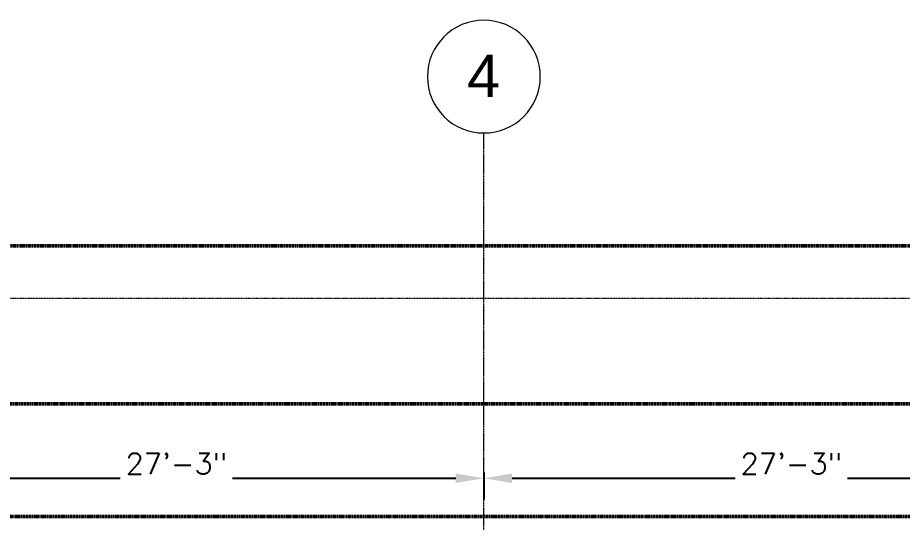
# Model space of a CAD drawing. Header units: inches. Extents: x -4294 to -464, y 9706 to 12390.
# Drawn here: x -2748.2 to -2277.8, y 12121.6 to 12390.1 of the extents above; entities that cross this region are included whole.
import ezdxf

# ---------------------------------------------------------------- set-up
doc = ezdxf.new("R2010")
doc.units = ezdxf.units.IN
doc.header["$MEASUREMENT"] = 0
for name, pattern in [('Aligning Line 1_8_', [0.25, 0.125, -0.125]), ('Double Dash 3_8_', [1, 0.375, -0.125, 0.125, -0.125, 0.125, -0.125]), ('Grid Line 1_2_', [0.875, 0.5, -0.125, 0.125, -0.125])]:
    doc.linetypes.add(name, pattern=pattern)
for name, color, linetype, lineweight in [('0-1', 7, 'Continuous', 5), ('0-4', 147, 'Aligning Line 1_8_', 9), ('0-5', 165, 'Continuous', 5), ('A-ANNO-DIMS', 211, 'Continuous', 9), ('C-PROP-LINE-1', 250, 'Double Dash 3_8_', 50), ('G-ANNO-SYMB-1', 147, 'Aligning Line 1_8_', 9), ('S-GRID-1', 1, 'Grid Line 1_2_', 9), ('S-GRID-IDEN', 1, 'Continuous', 9), ('S-GRID-IDEN-1', 147, 'Continuous', 9)]:
    doc.layers.add(name, color=color, linetype=linetype, lineweight=lineweight)
doc.styles.add('Arial', font='arial.ttf', dxfattribs={"height": 22.5})
doc.styles.add('Century Gothic', font='simplex.shx', dxfattribs={"height": 11.25})
doc.dimstyles.new('OD__1_8__Tol__', dxfattribs={"dimscale": 12, "dimtxt": 11.746893, "dimasz": 1.25, "dimexe": 0.9375, "dimexo": 0.625, "dimgap": 0.15625, "dimtad": 1, "dimdec": 3, "dimrnd": 0.125, "dimzin": 3, "dimdsep": 46, "dimlunit": 4, "dimtxsty": 'Century Gothic', "dimsah": 1, "dimcen": 0.09, "dimdle": 0.9375, "dimazin": 0, "dimtfac": 1, "dimtdec": 4, "dimtix": 1, "dimtmove": 0, "dimatfit": 3, "dimfxl": 1, "dimtvp": 1, "dimtfill": 1, "dimfrac": 2, "dimtolj": 1, "dimtzin": 0, "dimarcsym": 2})

# ---------------------------------------------------------------- blocks, each defined once
blk = doc.blocks.new('CTR - 1st Phase - Unit Layouts_rvt-1-FLOOR PLAN - BASEMENT')
at = {"layer": 'G-ANNO-SYMB-1'}
blk.add_line((-1813.52, 12240.75), (-4009.53, 12240.75), dxfattribs=at)
blk = doc.blocks.new('DIMBLOCK17-FLOOR PLAN - BASEMENT')
at = {"layer": 'A-ANNO-DIMS', "color": 0, "lineweight": -2}
for p, q in [((-2827.32, 12148.19), (-2827.32, 12133.83)), ((-2500.32, 12148.19), (-2500.32, 12133.83)), ((-2812.32, 12145.08), (-2515.32, 12145.08))]:
    blk.add_line(p, q, dxfattribs=at)
at = {"layer": 'A-ANNO-DIMS', "color": 0}
for points in [[(-2812.32, 12147.58), (-2812.32, 12142.58), (-2827.32, 12145.08)], [(-2515.32, 12142.58), (-2515.32, 12147.58), (-2500.32, 12145.08)]]:
    blk.add_solid(points, dxfattribs=at)
at = {"layer": 'Defpoints', "color": 0}
for p in [(-2827.32, 12155.69), (-2500.32, 12155.69), (-2500.32, 12145.08)]:
    blk.add_point(p, dxfattribs=at)
at = {"layer": 'A-ANNO-DIMS', "color": 0, "insert": (-2663.82, 12152.86), "char_height": 11.25, "attachment_point": 5, "style": 'Century Gothic', "bg_fill": 3, "box_fill_scale": 1.25, "bg_fill_color": 257, "bg_fill_transparency": 0}
blk.add_mtext('\\A1;27\'-3"', dxfattribs=at)
blk = doc.blocks.new('DIMBLOCK18-FLOOR PLAN - BASEMENT')
at = {"layer": 'A-ANNO-DIMS', "color": 0, "lineweight": -2}
for p, q in [((-2500.32, 12148.19), (-2500.32, 12133.83)), ((-2173.32, 12148.19), (-2173.32, 12133.83)), ((-2485.32, 12145.08), (-2188.32, 12145.08))]:
    blk.add_line(p, q, dxfattribs=at)
at = {"layer": 'A-ANNO-DIMS', "color": 0}
for points in [[(-2485.32, 12147.58), (-2485.32, 12142.58), (-2500.32, 12145.08)], [(-2188.32, 12142.58), (-2188.32, 12147.58), (-2173.32, 12145.08)]]:
    blk.add_solid(points, dxfattribs=at)
at = {"layer": 'Defpoints', "color": 0}
for p in [(-2500.32, 12155.69), (-2173.32, 12155.69), (-2173.32, 12145.08)]:
    blk.add_point(p, dxfattribs=at)
at = {"layer": 'A-ANNO-DIMS', "color": 0, "insert": (-2336.82, 12152.86), "char_height": 11.25, "attachment_point": 5, "style": 'Century Gothic', "bg_fill": 3, "box_fill_scale": 1.25, "bg_fill_color": 257, "bg_fill_transparency": 0}
blk.add_mtext('\\A1;27\'-3"', dxfattribs=at)
blk = doc.blocks.new('Family - ___-1878357-FLOOR PLAN - BASEMENT')
at = {"layer": 'C-PROP-LINE-1'}
for p, q in [((-3989.61, 12268.69), (-629.56, 12268.69)), ((-3929.52, 12184.69), (-712.51, 12184.69)), ((-3869.45, 12124.69), (-747.76, 12124.69))]:
    blk.add_line(p, q, dxfattribs=at)
blk = doc.blocks.new('Grid - Grid Head - Circle-50561-FLOOR PLAN - BASEMENT')
at = {"layer": 'S-GRID-IDEN-1'}
for start, end in [(360, 180), (180, 360)]:
    blk.add_arc((0, 0), 0.25, start, end, dxfattribs=at)

msp = doc.modelspace()

# ---------------------------------------------------------------- linework, layer by layer
at = {"layer": 'S-GRID-1'}
msp.add_line((-2500.3237, 9836.1797), (-2500.3237, 12328.7371), dxfattribs=at)

# ---------------------------------------------------------------- block references
at = {"layer": '0-1'}
msp.add_blockref('CTR - 1st Phase - Unit Layouts_rvt-1-FLOOR PLAN - BASEMENT', (0, 0), dxfattribs=at)
at = {"layer": '0-4'}
msp.add_blockref('Family - ___-1878357-FLOOR PLAN - BASEMENT', (0, 0), dxfattribs=at)
at = {"layer": '0-5', "xscale": 120, "yscale": 120, "zscale": 120}
msp.add_blockref('Grid - Grid Head - Circle-50561-FLOOR PLAN - BASEMENT', (-2500.3237, 12358.7371), dxfattribs=at)

# ---------------------------------------------------------------- texts
at = {"layer": 'S-GRID-IDEN', "insert": (-2509.235, 12370.347), "char_height": 22.5, "width": 21.21, "attachment_point": 1, "style": 'Arial'}
msp.add_mtext('4', dxfattribs=at)

# ---------------------------------------------------------------- next in the draw order: dimensions: what is measured, and where the dimension line sits
at = {"layer": 'A-ANNO-DIMS'}
dim = msp.add_linear_dim(base=(-2500.3237, 12145.0808), p1=(-2827.3237, 12155.6874), p2=(-2500.3237, 12155.6874), dimstyle='OD__1_8__Tol__', override={"dimpost": '<>', "dimfxl": 327}, dxfattribs=at)
dim.commit()
dim.dimension.update_dxf_attribs({"geometry": 'DIMBLOCK17-FLOOR PLAN - BASEMENT', "text_midpoint": (-2663.8237, 12152.8637)})

# ---------------------------------------------------------------- next in the draw order: dimensions: what is measured, and where the dimension line sits
dim = msp.add_linear_dim(base=(-2173.3237, 12145.0808), p1=(-2500.3237, 12155.6874), p2=(-2173.3237, 12155.6874), dimstyle='OD__1_8__Tol__', override={"dimpost": '<>', "dimfxl": 327}, dxfattribs=at)
dim.commit()
dim.dimension.update_dxf_attribs({"geometry": 'DIMBLOCK18-FLOOR PLAN - BASEMENT', "text_midpoint": (-2336.8237, 12152.8637)})

doc.saveas('drawing.dxf')
